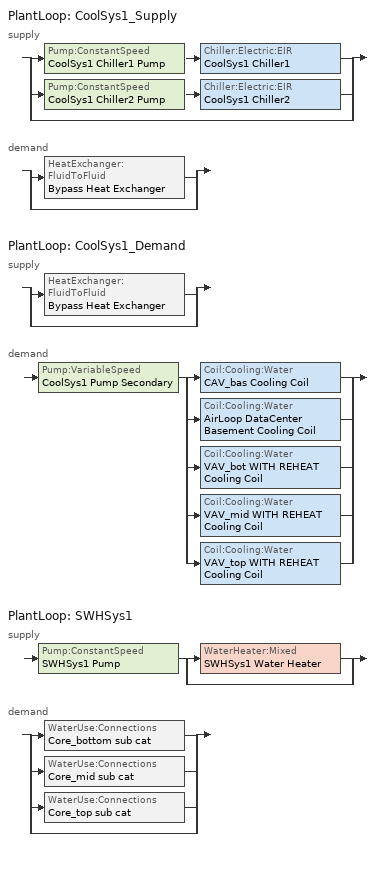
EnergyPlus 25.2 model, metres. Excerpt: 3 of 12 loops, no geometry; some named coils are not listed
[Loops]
PlantLoop 'CoolSys1_Supply'
 supply: split
  | Pump:ConstantSpeed 'CoolSys1 Chiller1 Pump' > Chiller:Electric:EIR 'CoolSys1 Chiller1'
  | Pump:ConstantSpeed 'CoolSys1 Chiller2 Pump' > Chiller:Electric:EIR 'CoolSys1 Chiller2'
  | bypass
 demand: split
  | HeatExchanger:FluidToFluid 'Bypass Heat Exchanger'
  | bypass
PlantLoop 'CoolSys1_Demand'
 supply: split
  | HeatExchanger:FluidToFluid 'Bypass Heat Exchanger'
  | bypass
 demand: Pump:VariableSpeed 'CoolSys1 Pump Secondary' > split
  | Coil:Cooling:Water 'CAV_bas Cooling Coil'
  | Coil:Cooling:Water 'AirLoop DataCenter Basement Cooling Coil'
  | Coil:Cooling:Water 'VAV_bot WITH REHEAT Cooling Coil'
  | Coil:Cooling:Water 'VAV_mid WITH REHEAT Cooling Coil'
  | Coil:Cooling:Water 'VAV_top WITH REHEAT Cooling Coil'
PlantLoop 'SWHSys1'
 supply: Pump:ConstantSpeed 'SWHSys1 Pump' > split
  | WaterHeater:Mixed 'SWHSys1 Water Heater'
  | bypass
 demand: split
  | WaterUse:Connections 'Core_bottom sub cat'
  | WaterUse:Connections 'Core_mid sub cat'
  | WaterUse:Connections 'Core_top sub cat'
  | bypass
[Sizing:Plant]
Name | Loop Type | Design Loop Exit Temperature {C} | Loop Design Temperature Difference {deltaC}
CoolSys1_Supply; CoolSys1_Demand | Cooling | 6.67 | 6.67
SWHSys1 | Heating | 60 | 5
[Pump:VariableSpeed]
CoolSys1 Pump Secondary: Design Maximum Flow Rate {m3/s}=autosize; Design Pump Head {Pa}=133528; Design Power Consumption {W}=autosize; Motor Efficiency=0.9; Fraction of Motor Inefficiencies to Fluid Stream=0; Coefficient 1 of the Part Load Performance Curve=0; Coefficient 2 of the Part Load Performance Curve=0.5726; Coefficient 3 of the Part Load Performance Curve=-0.301; Coefficient 4 of the Part Load Performance Curve=0.7347; Design Minimum Flow Rate {m3/s}=0; Pump Control Type=Intermittent; Design Shaft Power per Unit Flow Rate per Unit Head {W/((m3/s)-Pa)}=1.3889
[PlantLoop] Minimum Loop Flow Rate {m3/s}=0
Name | Fluid Type | Plant Equipment Operation Scheme | Maximum Loop Temperature {C} | Minimum Loop Temperature {C} | Maximum Loop Flow Rate {m3/s} | Plant Loop Volume {m3} | Load Distribution Scheme
CoolSys1_Supply | WATER | CoolSys1 Loop Operation Scheme List | 98 | 1 | AUTOSIZE | autocalculate | UniformLoad
CoolSys1_Demand | Water | CoolSys1 Sec Loop Operation | 98 | 1 | autosize | autocalculate | UniformLoad
SWHSys1 | WATER | SWHSys1 Loop Operation Scheme List | 60 | 10 | AUTOSIZE | AUTOSIZE | Optimal
[PlantEquipmentList]
CoolSys1 Equipment List 1: CoolSys1 Chiller1
CoolSys1 Equipment List 2: CoolSys1 Chiller1, CoolSys1 Chiller2
CoolSys1 HeatExchanger: Bypass Heat Exchanger
SWHSys1 Equipment List: SWHSys1 Water Heater
[PlantEquipmentOperation:HeatingLoad]
SWHSys1 Operation Scheme: Load Range 1 Lower Limit {W}=0; Load Range 1 Upper Limit {W}=1000000000000000; Range 1 Equipment List=SWHSys1 Equipment List
[PlantEquipmentOperationSchemes] Control Scheme 1 Schedule=PlantOnSched
Name | Control Scheme 1
CoolSys1 Loop Operation Scheme List | CoolSys1 Operation Scheme
CoolSys1 Sec Loop Operation | CoolSys1 Sec Operation Scheme
SWHSys1 Loop Operation Scheme List | SWHSys1 Operation Scheme
[Pump:ConstantSpeed] Design Power Consumption {W}=AUTOSIZE; Fraction of Motor Inefficiencies to Fluid Stream=0; Pump Control Type=Intermittent
Name | Design Flow Rate {m3/s} | Design Pump Head {Pa} | Motor Efficiency | Design Shaft Power per Unit Flow Rate per Unit Head {W/((m3/s)-Pa)}
CoolSys1 Chiller1 Pump; CoolSys1 Chiller2 Pump | AUTOSIZE | 123258 | 0.9 | 1.3889
SWHSys1 Pump | autosize | 29891 | 0.3
[Chiller:Electric:EIR] Reference Capacity {W}=1.5701e+06; Reference COP {W/W}=6.11; Reference Leaving Chilled Water Temperature {C}=6.67; Reference Entering Condenser Fluid Temperature {C}=35; Reference Chilled Water Flow Rate {m3/s}=0.05608; Reference Condenser Fluid Flow Rate {m3/s}=AutoSize; Cooling Capacity Function of Temperature Curve=ASHRAE901_AppJ_wtr_AB_cent_gt1055kW_6.1COP_6.41IPLV.SI_cap-f-t; Electric Input to Cooling Output Ratio Function of Temperature Curve=ASHRAE901_AppJ_wtr_AB_cent_gt1055kW_6.1COP_6.41IPLV.SI_eir-f-t; Electric Input to Cooling Output Ratio Function of Part Load Ratio Curve=ASHRAE901_AppJ_wtr_AB_cent_gt1055kW_6.1COP_6.41IPLV.SI_eir-f-plr; Minimum Part Load Ratio=0.25; Maximum Part Load Ratio=1; Optimum Part Load Ratio=1; Minimum Unloading Ratio=0.25; Condenser Type=AirCooled; Leaving Chilled Water Lower Temperature Limit {C}=5; Chiller Flow Mode=ConstantFlow; Design Heat Recovery Water Flow Rate {m3/s}=0
CoolSys1 Chiller1; CoolSys1 Chiller2
[PlantEquipmentOperation:CoolingLoad] Load Range 1 Lower Limit {W}=0; Load Range 1 Upper Limit {W}=1.5701e+06
Name | Range 1 Equipment List | Load Range 2 Lower Limit {W} | Load Range 2 Upper Limit {W} | Range 2 Equipment List
CoolSys1 Operation Scheme | CoolSys1 Equipment List 1 | 1.5701e+06 | 100000000000000 | CoolSys1 Equipment List 2
CoolSys1 Sec Operation Scheme | CoolSys1 HeatExchanger
[SetpointManager:Scheduled] Control Variable=Temperature
Name | Schedule | Setpoint Node or NodeList
CoolSys1 Loop Plant Demand Inlet Setpoint Manager | CW-Loop-Temp-Schedule | CoolSys1 Demand Inlet Node
CoolSys1 Loop Return Setpoint Manager | CHW-Loop-Ret-Temp-Schedule | CoolSys1 Supply Inlet Node
CoolSys1 Secondary Loop Return Setpoint Manager | CHW-Loop-Ret-Temp-Schedule | CoolSys1 Demand Supply Side Inlet Pipe Inlet Node
SWHSys1 Loop Setpoint Manager | SHWSys1-Loop-Temp-Schedule | SWHSys1 Supply Outlet Node
[SetpointManager:ReturnTemperature:ChilledWater] Minimum Supply Temperature Setpoint {C}=6.7; Return Temperature Setpoint Input Type=ReturnTemperatureSetpoint
Name | Maximum Supply Temperature Setpoint {C}
CHW Return Temp Supply Setpoint Manager | 10.22
CHW Return Temp Secondary Setpoint Manager | 12.22
[HeatExchanger:FluidToFluid]
Bypass Heat Exchanger: Availability Schedule=ALWAYS_ON; Loop Demand Side Design Flow Rate {m3/s}=autosize; Loop Supply Side Design Flow Rate {m3/s}=autosize; Heat Exchange Model Type=Ideal; Heat Exchanger U-Factor Times Area Value {W/K}=autosize; Control Type=UncontrolledOn; Minimum Temperature Difference to Activate Heat Exchanger {deltaC}=0.01; Heat Transfer Metering End Use Type=LoopToLoop; Component Override Cooling Control Temperature Mode=Loop; Sizing Factor=1
[Coil:Cooling:Water] Availability Schedule=Always_On; Design Water Flow Rate {m3/s}=Autosize; Design Air Flow Rate {m3/s}=Autosize; Design Inlet Water Temperature {C}=Autosize; Design Inlet Air Temperature {C}=Autosize; Design Outlet Air Temperature {C}=Autosize; Design Inlet Air Humidity Ratio {kgWater/kgDryAir}=Autosize; Design Outlet Air Humidity Ratio {kgWater/kgDryAir}=Autosize; Type of Analysis=SimpleAnalysis; Heat Exchanger Configuration=CrossFlow
CAV_bas Cooling Coil; AirLoop DataCenter Basement Cooling Coil
[WaterHeater:Mixed]
SWHSys1 Water Heater: Tank Volume {m3}=1.135624; Setpoint Temperature Schedule=SHWSys1 Water Heater Setpoint Temperature Schedule; Deadband Temperature Difference {deltaC}=0.1; Maximum Temperature Limit {C}=85; Heater Control Type=Cycle; Heater Maximum Capacity {W}=87921.32; Heater Fuel Type=Electricity; Heater Thermal Efficiency=1; Off Cycle Parasitic Fuel Consumption Rate {W}=0; Off Cycle Parasitic Fuel Type=Electricity; Off Cycle Parasitic Heat Fraction to Tank=0; On Cycle Parasitic Fuel Consumption Rate {W}=0; On Cycle Parasitic Fuel Type=Electricity; Ambient Temperature Indicator=zone; Ambient Temperature Zone=BASEMENT; Off Cycle Loss Coefficient to Ambient Temperature {W/K}=4.74118; On Cycle Loss Coefficient to Ambient Temperature {W/K}=4.74118; Use Side Effectiveness=1; Source Side Effectiveness=1; Use Side Design Flow Rate {m3/s}=AUTOSIZE; Source Side Design Flow Rate {m3/s}=AUTOSIZE; Indirect Water Heating Recovery Time {hr}=1.5
[WaterUse:Equipment] Peak Flow Rate {m3/s}=3.66667e-05; Flow Rate Fraction Schedule=BLDG_SWH_SCH
Name | Target Temperature Schedule | Hot Water Supply Temperature Schedule | Zone | Sensible Fraction Schedule | Latent Fraction Schedule
Core_bottom sub cat | Core_bottom sub cat Temp Sched | Core_bottom sub catHot Supply Temp Sched | Core_bottom | Core_bottom sub cat Sensible fract sched | Core_bottom sub cat Latent fract sched
Core_mid sub cat | Core_mid sub cat Temp Sched | Core_mid sub catHot Supply Temp Sched | Core_mid | Core_mid sub cat Sensible fract sched | Core_mid sub cat Latent fract sched
Core_top sub cat | Core_top sub cat Temp Sched | Core_top sub catHot Supply Temp Sched | Core_top | Core_top sub cat Sensible fract sched | Core_top sub cat Latent fract sched
[WaterUse:Connections]
Name | Water Use Equipment 1
Core_bottom sub cat | Core_bottom sub cat
Core_mid sub cat | Core_mid sub cat
Core_top sub cat | Core_top sub cat
[Schedule:Compact]
ALWAYS_ON; PlantOnSched: Through: 12/31, For: AllDays, Until: 24:00, 1
BLDG_SWH_SCH: Through: 12/31, For: Weekdays SummerDesignDay, Until: 05:00, 0, Until: 06:00, 0, Until: 07:00, 0.07, Until: 08:00, 0.19, Until: 09:00, 0.35, Until: 10:00, 0.38, Until: 11:00, 0.39, Until: 12:00, 0.47, Until: 13:00, 0.57, Until: 14:00, 0.54, Until: 15:00, 0.34, Until: 16:00, 0.33, Until: 17:00, 0.44, Until: 18:00, 0.26, Until: 19:00, 0.21, Until: 20:00, 0.15, Until: 21:00, 0.17, Until: 22:00, 0.08, Until: 24:00, 0.05, For: Saturday WinterDesignDay, Until: 05:00, 0, Until: 06:00, 0, Until: 07:00, 0.07, Until: 08:00, 0.11, Until: 09:00, 0.15, Until: 10:00, 0.21, Until: 11:00, 0.19, Until: 12:00, 0.23, Until: 13:00, 0.2, Until: 14:00, 0.19, Until: 15:00, 0.15, Until: 16:00, 0.13, Until: 17:00, 0.14, Until: 21:00, 0.07, Until: 22:00, 0.09, Until: 24:00, 0.05, For: Sunday Holidays AllOtherDays, Until: 06:00, 0, Until: 07:00, 0.07, Until: 11:00, 0.04, Until: 13:00, 0.06, Until: 14:00, 0.09, Until: 15:00, 0.06, Until: 21:00, 0.04, Until: 22:00, 0.07, Until: 24:00, 0.04
CW-Loop-Temp-Schedule: Through: 12/31, For: AllDays, Until: 24:00, 6.7
Core_bottom sub cat Latent fract sched; Core_mid sub cat Latent fract sched; Core_top sub cat Latent fract sched: Through: 12/31, For: AllDays, Until: 24:00, 0.05
Core_bottom sub cat Sensible fract sched; Core_mid sub cat Sensible fract sched; Core_top sub cat Sensible fract sched: Through: 12/31, For: AllDays, Until: 24:00, 0.2
Core_bottom sub cat Temp Sched; Core_mid sub cat Temp Sched; Core_top sub cat Temp Sched; SHWSys1-Loop-Temp-Schedule: Through: 12/31, For: AllDays, Until: 24:00, 60
Core_bottom sub catHot Supply Temp Sched; Core_mid sub catHot Supply Temp Sched; Core_top sub catHot Supply Temp Sched: Through: 12/31, For: AllDays, Until: 24:00, 55
SHWSys1 Water Heater Setpoint Temperature Schedule: Through: 12/31, For: AllDays, Until: 24:00, 60.1
CHW-Loop-Ret-Temp-Schedule: Through: 12/31, For: AllDays, Until: 24:00, 10.2
[Curve:Biquadratic] Minimum Value of x=4; Maximum Value of x=16; Minimum Value of y=12.8; Maximum Value of y=40
Name | Coefficient1 Constant | Coefficient2 x | Coefficient3 x**2 | Coefficient4 y | Coefficient5 y**2 | Coefficient6 x*y
ASHRAE901_AppJ_wtr_AB_cent_gt1055kW_6.1COP_6.41IPLV.SI_cap-f-t | 0.988289 | 0.0311277 | -0.00154986 | -0.00334864 | -0.000146694 | 0.000502975
ASHRAE901_AppJ_wtr_AB_cent_gt1055kW_6.1COP_6.41IPLV.SI_eir-f-t | 0.563967 | -0.0343307 | 0.00101506 | 0.0339406 | -0.000431971 | -2.52411e-05
[Curve:Quadratic]
ASHRAE901_AppJ_wtr_AB_cent_gt1055kW_6.1COP_6.41IPLV.SI_eir-f-plr: Coefficient1 Constant=0.309752; Coefficient2 x=0.153649; Coefficient3 x**2=0.536462; Minimum Value of x=0; Maximum Value of x=1
